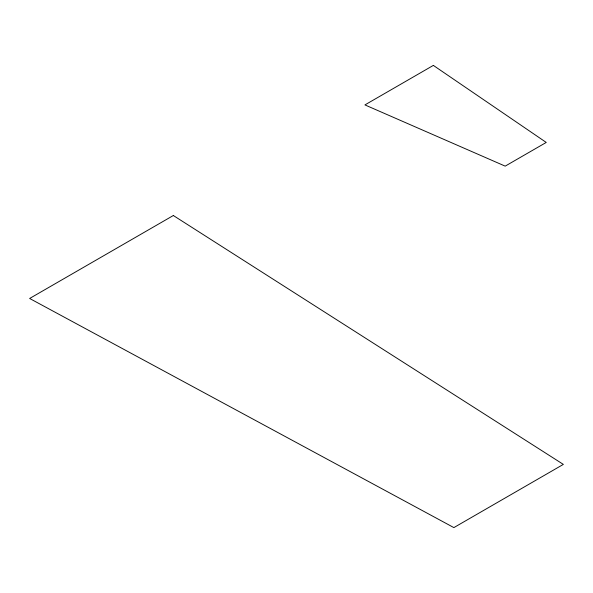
<?xml version="1.0" encoding="UTF-8"?>
<svg xmlns="http://www.w3.org/2000/svg" width="593" height="593" viewBox="0 0 593 593"><rect width="100%" height="100%" fill="white"/><g stroke="black" fill="none" stroke-linecap="round" stroke-linejoin="round"><path stroke-width="0.89" d="M173.341 215.518L29.65 298.472L453.875 527.6L563.35 464.393L173.341 215.518M433.35 65.4L364.925 104.909L505.192 166.136L546.242 142.439L433.35 65.4"/></g></svg>
